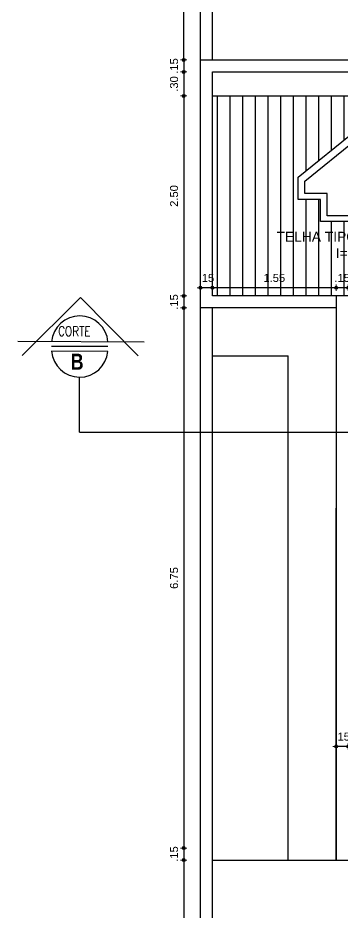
# Model space of a CAD drawing. Header units: millimetres. Extents: x 3724 to 8454, y 143 to 322.
# Drawn here: x 3740.18 to 3744.25, y 169.74 to 180.92 of the extents above; entities that cross this region are included whole.
import ezdxf

# ---------------------------------------------------------------- set-up
doc = ezdxf.new("R2010")
doc.units = ezdxf.units.MM
doc.header["$LTSCALE"] = 20
doc.linetypes.add('DASHDOT2', pattern=[12.7, 6.35, -3.175, 0, -3.175])
for name, color, linetype in [('A-PEN-08', 8, 'Continuous'), ('A-PEN-B', 5, 'Continuous'), ('A-PEN-C', 4, 'Continuous'), ('A-PEN-G', 3, 'Continuous'), ('A-PEN-M', 6, 'Continuous'), ('A-PEN-R', 1, 'Continuous'), ('L-Cortes', 2, 'Continuous')]:
    doc.layers.add(name, color=color, linetype=linetype)
doc.layers.add('COTAS', color=53, linetype='Continuous', lineweight=9)
doc.styles.add('CARIMBO_DADOS', font='arial.ttf', dxfattribs={"height": 0.1})
doc.styles.add('REG60', font='romans.shx', dxfattribs={"width": 0.8, "height": 0.15})
doc.styles.add('SANSSERIF2', font='sanssb__.ttf', dxfattribs={"width": 0.8})
doc.styles.get("Standard").update_dxf_attribs({"font": 'ARIALUNI.TTF', "height": 0.3})
doc.dimstyles.get("Standard").update_dxf_attribs({"dimtxt": 0.18, "dimasz": 0.18, "dimexe": 0.18, "dimexo": 0.0625, "dimgap": 0.09, "dimtad": 0, "dimtih": 1, "dimtoh": 1, "dimdec": 4, "dimzin": 0, "dimdsep": 46, "dimtxsty": 'Standard', "dimcen": 0.09, "dimadec": 0, "dimazin": 0, "dimtfac": 1, "dimtdec": 4, "dimtofl": 0, "dimtmove": 0, "dimatfit": 3, "dimfxl": 1, "dimtolj": 1, "dimtzin": 0, "dimarcsym": 0})

# ---------------------------------------------------------------- blocks, each defined once
blk = doc.blocks.new('CIRCULOS')
at = {"layer": 'COTAS'}
for p, q in [((-4, 0), (4, 0)), ((0, 4), (0, -4))]:
    blk.add_line(p, q, dxfattribs=at)
for radius in [2, 1]:
    blk.add_circle((0, 0), radius, dxfattribs=at)
blk = doc.blocks.new('*D593')
at = {"layer": 'A-PEN-08', "color": 8, "lineweight": -2, "ltscale": 0.05}
for p, q in [((3742.262, 180.402), (3742.262, 180.412)), ((3742.262, 180.392), (3742.262, 180.242)), ((3742.262, 180.232), (3742.262, 180.222))]:
    blk.add_line(p, q, dxfattribs=at)
at = {"layer": 'Defpoints', "color": 0, "ltscale": 0.05}
for p in [(3742.471, 180.392), (3742.262, 180.242), (3742.621, 180.242)]:
    blk.add_point(p, dxfattribs=at)
at = {"layer": 'A-PEN-08', "color": 8, "lineweight": -2, "ltscale": 0.05, "xscale": 0.01, "yscale": 0.01, "zscale": 0.01}
for p, rotation in [((3742.262, 180.392), 270), ((3742.262, 180.242), 90)]:
    blk.add_blockref('CIRCULOS', p, dxfattribs=dict(at, rotation=rotation))
at = {"layer": 'A-PEN-08', "color": 230, "ltscale": 0.05, "insert": (3742.141, 180.317), "char_height": 0.1, "attachment_point": 5, "rotation": 90, "style": 'CARIMBO_DADOS'}
blk.add_mtext('\\A1;.15', dxfattribs=at)
blk = doc.blocks.new('*D594')
at = {"layer": 'A-PEN-08', "color": 8, "lineweight": -2, "ltscale": 0.05}
for p, q in [((3742.262, 180.252), (3742.262, 180.262)), ((3742.262, 180.242), (3742.262, 179.942)), ((3742.262, 179.932), (3742.262, 179.922))]:
    blk.add_line(p, q, dxfattribs=at)
at = {"layer": 'Defpoints', "color": 0, "ltscale": 0.05}
for p in [(3742.621, 180.242), (3742.262, 179.942), (3742.621, 179.942)]:
    blk.add_point(p, dxfattribs=at)
at = {"layer": 'A-PEN-08', "color": 8, "lineweight": -2, "ltscale": 0.05, "xscale": 0.01, "yscale": 0.01, "zscale": 0.01}
for p, rotation in [((3742.262, 180.242), 270), ((3742.262, 179.942), 90)]:
    blk.add_blockref('CIRCULOS', p, dxfattribs=dict(at, rotation=rotation))
at = {"layer": 'A-PEN-08', "color": 230, "ltscale": 0.05, "insert": (3742.141, 180.092), "char_height": 0.1, "attachment_point": 5, "rotation": 90, "style": 'CARIMBO_DADOS'}
blk.add_mtext('\\A1;.30', dxfattribs=at)
blk = doc.blocks.new('*D595')
at = {"layer": 'A-PEN-08', "color": 8, "lineweight": -2, "ltscale": 0.05}
blk.add_line((3742.262, 179.932), (3742.262, 177.452), dxfattribs=at)
at = {"layer": 'Defpoints', "color": 0, "ltscale": 0.05}
for p in [(3742.621, 179.942), (3742.262, 177.442), (3742.621, 177.442)]:
    blk.add_point(p, dxfattribs=at)
at = {"layer": 'A-PEN-08', "color": 8, "lineweight": -2, "ltscale": 0.05, "xscale": 0.01, "yscale": 0.01, "zscale": 0.01}
for p, rotation in [((3742.262, 179.942), 90), ((3742.262, 177.442), 270)]:
    blk.add_blockref('CIRCULOS', p, dxfattribs=dict(at, rotation=rotation))
at = {"layer": 'A-PEN-08', "color": 230, "ltscale": 0.05, "insert": (3742.141, 178.692), "char_height": 0.1, "attachment_point": 5, "rotation": 90, "style": 'CARIMBO_DADOS'}
blk.add_mtext('\\A1;2.50', dxfattribs=at)
blk = doc.blocks.new('*D596')
at = {"layer": 'A-PEN-08', "color": 8, "lineweight": -2, "ltscale": 0.05}
for p, q in [((3742.262, 177.452), (3742.262, 177.462)), ((3742.262, 177.442), (3742.262, 177.292)), ((3742.262, 177.282), (3742.262, 177.272))]:
    blk.add_line(p, q, dxfattribs=at)
at = {"layer": 'Defpoints', "color": 0, "ltscale": 0.05}
for p in [(3742.621, 177.442), (3742.262, 177.292), (3742.471, 177.292)]:
    blk.add_point(p, dxfattribs=at)
at = {"layer": 'A-PEN-08', "color": 8, "lineweight": -2, "ltscale": 0.05, "xscale": 0.01, "yscale": 0.01, "zscale": 0.01}
for p, rotation in [((3742.262, 177.442), 270), ((3742.262, 177.292), 90)]:
    blk.add_blockref('CIRCULOS', p, dxfattribs=dict(at, rotation=rotation))
at = {"layer": 'A-PEN-08', "color": 230, "ltscale": 0.05, "insert": (3742.141, 177.367), "char_height": 0.1, "attachment_point": 5, "rotation": 90, "style": 'CARIMBO_DADOS'}
blk.add_mtext('\\A1;.15', dxfattribs=at)
blk = doc.blocks.new('*D597')
at = {"layer": 'A-PEN-08', "color": 8, "lineweight": -2, "ltscale": 0.05}
blk.add_line((3742.262, 177.282), (3742.262, 170.552), dxfattribs=at)
at = {"layer": 'Defpoints', "color": 0, "ltscale": 0.05}
for p in [(3742.471, 177.292), (3742.262, 170.542), (3744.321, 170.542)]:
    blk.add_point(p, dxfattribs=at)
at = {"layer": 'A-PEN-08', "color": 8, "lineweight": -2, "ltscale": 0.05, "xscale": 0.01, "yscale": 0.01, "zscale": 0.01}
for p, rotation in [((3742.262, 177.292), 90), ((3742.262, 170.542), 270)]:
    blk.add_blockref('CIRCULOS', p, dxfattribs=dict(at, rotation=rotation))
at = {"layer": 'A-PEN-08', "color": 230, "ltscale": 0.05, "insert": (3742.141, 173.917), "char_height": 0.1, "attachment_point": 5, "rotation": 90, "style": 'CARIMBO_DADOS'}
blk.add_mtext('\\A1;6.75', dxfattribs=at)
blk = doc.blocks.new('*D616')
at = {"layer": 'A-PEN-08', "color": 8, "lineweight": -2, "ltscale": 0.05}
for p, q in [((3744.161, 171.813), (3744.151, 171.813)), ((3744.321, 171.813), (3744.171, 171.813)), ((3744.331, 171.813), (3744.341, 171.813))]:
    blk.add_line(p, q, dxfattribs=at)
at = {"layer": 'Defpoints', "color": 0, "ltscale": 0.05}
for p in [(3744.171, 171.813), (3744.321, 170.542), (3744.171, 170.392)]:
    blk.add_point(p, dxfattribs=at)
at = {"layer": 'A-PEN-08', "color": 8, "lineweight": -2, "ltscale": 0.05, "xscale": 0.01, "yscale": 0.01, "zscale": 0.01}
blk.add_blockref('CIRCULOS', (3744.171, 171.813), dxfattribs=at)
at = {"layer": 'A-PEN-08', "color": 8, "lineweight": -2, "ltscale": 0.05, "xscale": 0.01, "yscale": 0.01, "zscale": 0.01, "rotation": 180}
blk.add_blockref('CIRCULOS', (3744.321, 171.813), dxfattribs=at)
at = {"layer": 'A-PEN-08', "color": 230, "ltscale": 0.05, "insert": (3744.246, 171.934), "char_height": 0.1, "attachment_point": 5, "style": 'CARIMBO_DADOS'}
blk.add_mtext('\\A1;.15', dxfattribs=at)
blk = doc.blocks.new('*D626')
at = {"layer": 'A-PEN-08', "color": 8, "lineweight": -2, "ltscale": 0.05}
for p, q in [((3744.161, 177.546), (3744.151, 177.546)), ((3744.321, 177.546), (3744.171, 177.546)), ((3744.331, 177.546), (3744.341, 177.546))]:
    blk.add_line(p, q, dxfattribs=at)
at = {"layer": 'Defpoints', "color": 0, "ltscale": 0.05}
for p in [(3744.171, 177.546), (3744.171, 177.442), (3744.321, 177.292)]:
    blk.add_point(p, dxfattribs=at)
at = {"layer": 'A-PEN-08', "color": 8, "lineweight": -2, "ltscale": 0.05, "xscale": 0.01, "yscale": 0.01, "zscale": 0.01}
blk.add_blockref('CIRCULOS', (3744.171, 177.546), dxfattribs=at)
at = {"layer": 'A-PEN-08', "color": 8, "lineweight": -2, "ltscale": 0.05, "xscale": 0.01, "yscale": 0.01, "zscale": 0.01, "rotation": 180}
blk.add_blockref('CIRCULOS', (3744.321, 177.546), dxfattribs=at)
at = {"layer": 'A-PEN-08', "color": 230, "ltscale": 0.05, "insert": (3744.246, 177.667), "char_height": 0.1, "attachment_point": 5, "style": 'CARIMBO_DADOS'}
blk.add_mtext('\\A1;.15', dxfattribs=at)
blk = doc.blocks.new('*D627')
at = {"layer": 'A-PEN-08', "color": 8, "lineweight": -2, "ltscale": 0.05}
blk.add_line((3744.161, 177.546), (3742.631, 177.546), dxfattribs=at)
at = {"layer": 'Defpoints', "color": 0, "ltscale": 0.05}
for p in [(3742.621, 177.546), (3742.621, 177.442), (3744.171, 177.442)]:
    blk.add_point(p, dxfattribs=at)
at = {"layer": 'A-PEN-08', "color": 8, "lineweight": -2, "ltscale": 0.05, "xscale": 0.01, "yscale": 0.01, "zscale": 0.01, "rotation": 180}
blk.add_blockref('CIRCULOS', (3742.621, 177.546), dxfattribs=at)
at = {"layer": 'A-PEN-08', "color": 8, "lineweight": -2, "ltscale": 0.05, "xscale": 0.01, "yscale": 0.01, "zscale": 0.01}
blk.add_blockref('CIRCULOS', (3744.171, 177.546), dxfattribs=at)
at = {"layer": 'A-PEN-08', "color": 230, "ltscale": 0.05, "insert": (3743.396, 177.667), "char_height": 0.1, "attachment_point": 5, "style": 'CARIMBO_DADOS'}
blk.add_mtext('\\A1;1.55', dxfattribs=at)
blk = doc.blocks.new('*D628')
at = {"layer": 'A-PEN-08', "color": 8, "lineweight": -2, "ltscale": 0.05}
for p, q in [((3742.461, 177.546), (3742.451, 177.546)), ((3742.621, 177.546), (3742.471, 177.546)), ((3742.631, 177.546), (3742.641, 177.546))]:
    blk.add_line(p, q, dxfattribs=at)
at = {"layer": 'Defpoints', "color": 0, "ltscale": 0.05}
for p in [(3742.471, 177.546), (3742.621, 177.442), (3742.471, 177.292)]:
    blk.add_point(p, dxfattribs=at)
at = {"layer": 'A-PEN-08', "color": 8, "lineweight": -2, "ltscale": 0.05, "xscale": 0.01, "yscale": 0.01, "zscale": 0.01}
blk.add_blockref('CIRCULOS', (3742.471, 177.546), dxfattribs=at)
at = {"layer": 'A-PEN-08', "color": 8, "lineweight": -2, "ltscale": 0.05, "xscale": 0.01, "yscale": 0.01, "zscale": 0.01, "rotation": 180}
blk.add_blockref('CIRCULOS', (3742.621, 177.546), dxfattribs=at)
at = {"layer": 'A-PEN-08', "color": 230, "ltscale": 0.05, "insert": (3742.546, 177.667), "char_height": 0.1, "attachment_point": 5, "style": 'CARIMBO_DADOS'}
blk.add_mtext('\\A1;.15', dxfattribs=at)
blk = doc.blocks.new('*D591')
at = {"layer": 'A-PEN-08', "color": 8, "lineweight": -2, "ltscale": 0.05}
for p, q in [((3742.262, 170.552), (3742.262, 170.562)), ((3742.262, 170.542), (3742.262, 170.392)), ((3742.262, 170.382), (3742.262, 170.372))]:
    blk.add_line(p, q, dxfattribs=at)
at = {"layer": 'Defpoints', "color": 0, "ltscale": 0.05}
for p in [(3744.321, 170.542), (3742.262, 170.392), (3744.171, 170.392)]:
    blk.add_point(p, dxfattribs=at)
at = {"layer": 'A-PEN-08', "color": 8, "lineweight": -2, "ltscale": 0.05, "xscale": 0.01, "yscale": 0.01, "zscale": 0.01}
for p, rotation in [((3742.262, 170.542), 270), ((3742.262, 170.392), 90)]:
    blk.add_blockref('CIRCULOS', p, dxfattribs=dict(at, rotation=rotation))
at = {"layer": 'A-PEN-08', "color": 230, "ltscale": 0.05, "insert": (3742.141, 170.467), "char_height": 0.1, "attachment_point": 5, "rotation": 90, "style": 'CARIMBO_DADOS'}
blk.add_mtext('\\A1;.15', dxfattribs=at)
blk = doc.blocks.new('*D629')
at = {"layer": 'A-PEN-08', "color": 8, "lineweight": -2, "ltscale": 0.05}
blk.add_line((3742.262, 170.382), (3742.262, 166.052), dxfattribs=at)
at = {"layer": 'Defpoints', "color": 0, "ltscale": 0.05}
for p in [(3744.171, 170.392), (3742.262, 166.042), (3746.021, 166.042)]:
    blk.add_point(p, dxfattribs=at)
at = {"layer": 'A-PEN-08', "color": 8, "lineweight": -2, "ltscale": 0.05, "xscale": 0.01, "yscale": 0.01, "zscale": 0.01}
for p, rotation in [((3742.262, 170.392), 90), ((3742.262, 166.042), 270)]:
    blk.add_blockref('CIRCULOS', p, dxfattribs=dict(at, rotation=rotation))
at = {"layer": 'A-PEN-08', "color": 230, "ltscale": 0.05, "insert": (3742.141, 168.217), "char_height": 0.1, "attachment_point": 5, "rotation": 90, "style": 'CARIMBO_DADOS'}
blk.add_mtext('\\A1;4.35', dxfattribs=at)
blk = doc.blocks.new('*D630')
at = {"layer": 'A-PEN-08', "color": 8, "lineweight": -2, "ltscale": 0.05}
blk.add_line((3742.262, 180.402), (3742.262, 183.382), dxfattribs=at)
at = {"layer": 'Defpoints', "color": 0, "ltscale": 0.05}
for p in [(3742.262, 183.392), (3742.621, 183.392), (3742.471, 180.392)]:
    blk.add_point(p, dxfattribs=at)
at = {"layer": 'A-PEN-08', "color": 8, "lineweight": -2, "ltscale": 0.05, "xscale": 0.01, "yscale": 0.01, "zscale": 0.01}
for p, rotation in [((3742.262, 183.392), 90), ((3742.262, 180.392), 270)]:
    blk.add_blockref('CIRCULOS', p, dxfattribs=dict(at, rotation=rotation))
at = {"layer": 'A-PEN-08', "color": 230, "ltscale": 0.05, "insert": (3742.141, 181.892), "char_height": 0.1, "attachment_point": 5, "rotation": 90, "style": 'CARIMBO_DADOS'}
blk.add_mtext('\\A1;3.00', dxfattribs=at)

msp = doc.modelspace()

# ---------------------------------------------------------------- hatches: boundary and pattern name
at = {"layer": 'A-PEN-B', "ltscale": 0.05}
h = msp.add_hatch(dxfattribs=at)
h.set_pattern_fill('LINE', color=8, scale=0.05, angle=90, style=0)
h.set_pattern_definition([(90, (-336.07833, -5.09099), (-0.15875, 1e-17), [])])
h.paths.add_polyline_path([(3743.697, 178.926), (3743.697, 178.649), (3743.974, 178.649), (3743.974, 178.372), (3744.861, 178.372), (3744.861, 178.649), (3745.138, 178.649), (3745.138, 178.926), (3744.417, 179.511)], flags=0)
h.paths.add_polyline_path([(3742.621, 177.442), (3749.321, 177.442), (3749.321, 179.942), (3742.621, 179.942)])

# ---------------------------------------------------------------- linework, layer by layer
at = {"color": 6}
for p, q in [((3740.238, 176.698), (3740.967, 177.422)), ((3741.691, 176.693), (3740.967, 177.422)), ((3741.768, 176.866), (3740.184, 176.872))]:
    msp.add_line(p, q, dxfattribs=at)
for p, q in [((3741.312, 176.809), (3740.607, 176.811)), ((3741.312, 176.75), (3740.607, 176.752))]:
    msp.add_line(p, q)
for centre, start, end in [((3740.96, 176.839), 4.5691, 175.0088), ((3740.959, 176.781), 184.5691, 355.0088)]:
    msp.add_arc(centre, 0.354, start, end)
at = {"layer": 'A-PEN-B', "ltscale": 0.05}
for p, q in [((3742.471, 180.392), (3742.471, 183.542)), ((3742.621, 180.392), (3742.621, 183.392)), ((3742.621, 180.392), (3742.621, 180.49)), ((3742.471, 177.292), (3742.471, 180.392)), ((3742.621, 177.442), (3742.621, 180.242)), ((3742.621, 177.442), (3742.621, 180.242)), ((3744.171, 170.392), (3744.171, 174.792))]:
    msp.add_line(p, q, dxfattribs=at)
at = {"layer": 'A-PEN-B', "color": 3, "ltscale": 0.05}
for p, q in [((3747.821, 177.442), (3744.171, 177.442)), ((3744.171, 177.442), (3744.171, 170.392))]:
    msp.add_line(p, q, dxfattribs=at)
at = {"layer": 'A-PEN-B', "color": 8, "ltscale": 0.05}
msp.add_line((3742.621, 170.392), (3745.871, 170.392), dxfattribs=at)
at = {"layer": 'A-PEN-B', "color": 2, "ltscale": 0.05}
for points in [[(3744.171, 177.292), (3742.471, 177.292), (3742.471, 180.392), (3742.621, 180.392)], [(3742.621, 180.392), (3749.471, 180.392), (3749.471, 174.842)], [(3744.171, 177.442), (3742.621, 177.442), (3742.621, 180.242), (3749.321, 180.242), (3749.321, 174.842)]]:
    msp.add_lwpolyline(points, dxfattribs=at)
at = {"layer": 'A-PEN-B', "color": 6, "ltscale": 0.05}
msp.add_lwpolyline([(3742.621, 179.942), (3749.321, 179.942)], dxfattribs=at)
at = {"layer": 'A-PEN-C', "ltscale": 0.05}
for p, q in [((3742.471, 158.542), (3742.471, 177.292)), ((3742.621, 159.042), (3742.621, 177.292))]:
    msp.add_line(p, q, dxfattribs=at)
at = {"layer": 'A-PEN-C', "color": 8, "ltscale": 0.05}
for p in [(3742.621, 176.692), (3743.571, 170.392)]:
    msp.add_line(p, (3743.571, 176.692), dxfattribs=at)
at = {"layer": 'A-PEN-G'}
msp.add_lwpolyline([(3744.417, 179.511), (3745.138, 178.926), (3745.138, 178.649), (3744.861, 178.649), (3744.861, 178.372), (3743.974, 178.372), (3743.974, 178.649), (3743.697, 178.649), (3743.697, 178.926)], close=True, dxfattribs=at)
at = {"layer": 'A-PEN-M'}
msp.add_lwpolyline([(3744.417, 179.394), (3745.055, 178.876), (3745.055, 178.722), (3744.778, 178.722), (3744.778, 178.445), (3744.057, 178.445), (3744.057, 178.722), (3743.78, 178.722), (3743.78, 178.876)], close=True, dxfattribs=at)
at = {"layer": 'A-PEN-R', "linetype": 'DASHDOT2', "ltscale": 0.3}
for q in [(3740.958, 176.427), (3750.983, 175.739)]:
    msp.add_line((3740.958, 175.739), q, dxfattribs=at)

# ---------------------------------------------------------------- texts
at = {"color": 230, "insert": (3744.389, 178.079), "char_height": 0.12365, "attachment_point": 5, "style": 'CARIMBO_DADOS'}
msp.add_mtext('TELHA TIPO COLONIAL\\P I=25%', dxfattribs=at)
at = {"layer": 'L-Cortes', "color": 7, "width": 0.8}
for s, height, style, p in [('CORTE', 0.12, 'REG60', (3740.688, 176.942)), ('B', 0.2, 'SANSSERIF2', (3740.846, 176.521))]:
    msp.add_text(s, height=height, rotation=359.789, dxfattribs=dict(at, style=style)).set_placement(p)

# ---------------------------------------------------------------- dimensions: what is measured, and where the dimension line sits
at = {"layer": 'A-PEN-08', "ltscale": 0.05}
for base, p1, p2, angle, picture, middle in [((3742.262, 183.392), (3742.471, 180.392), (3742.621, 183.392), 90, '*D630', (3742.141, 181.892)), ((3742.262, 180.242), (3742.471, 180.392), (3742.621, 180.242), 90, '*D593', (3742.141, 180.317)), ((3742.262, 179.942), (3742.621, 180.242), (3742.621, 179.942), 90, '*D594', (3742.141, 180.092)), ((3742.262, 177.442), (3742.621, 179.942), (3742.621, 177.442), 90, '*D595', (3742.141, 178.692)), ((3742.471, 177.546), (3742.621, 177.442), (3742.471, 177.292), 0, '*D628', (3742.546, 177.667)), ((3742.621, 177.546), (3744.171, 177.442), (3742.621, 177.442), 0, '*D627', (3743.396, 177.667)), ((3744.171, 177.546), (3744.321, 177.292), (3744.171, 177.442), 0, '*D626', (3744.246, 177.667)), ((3742.262, 177.292), (3742.621, 177.442), (3742.471, 177.292), 90, '*D596', (3742.141, 177.367)), ((3742.262, 170.542), (3742.471, 177.292), (3744.321, 170.542), 90, '*D597', (3742.141, 173.917)), ((3744.171, 171.813), (3744.321, 170.542), (3744.171, 170.392), 0, '*D616', (3744.246, 171.934)), ((3742.262, 170.392), (3744.321, 170.542), (3744.171, 170.392), 90, '*D591', (3742.141, 170.467)), ((3742.262, 166.042), (3744.171, 170.392), (3746.021, 166.042), 90, '*D629', (3742.141, 168.217))]:
    dim = msp.add_linear_dim(base=base, p1=p1, p2=p2, angle=angle, dimstyle='Standard', override={"dimtxt": 0.1, "dimasz": 0.01, "dimexe": 0, "dimexo": 0, "dimgap": 0.07, "dimtad": 1, "dimtih": 0, "dimtoh": 0, "dimdec": 2, "dimzin": 5, "dimtxsty": 'CARIMBO_DADOS', "dimblk1": 'CIRCULOS', "dimblk2": 'CIRCULOS', "dimsah": 1, "dimcen": 0, "dimse1": 1, "dimse2": 1, "dimclrd": 8, "dimclre": 8, "dimclrt": 230, "dimtfac": 100, "dimtdec": 2, "dimtix": 1, "dimtofl": 1, "dimtmove": 2, "dimldrblk": 'CIRCULOS', "dimfxl": 0, "dimfxlon": 1, "dimtzin": 5, "dimarcsym": 1}, dxfattribs=at)
    dim.commit()
    dim.dimension.update_dxf_attribs({"geometry": picture, "text_midpoint": middle})

doc.saveas('drawing.dxf')
